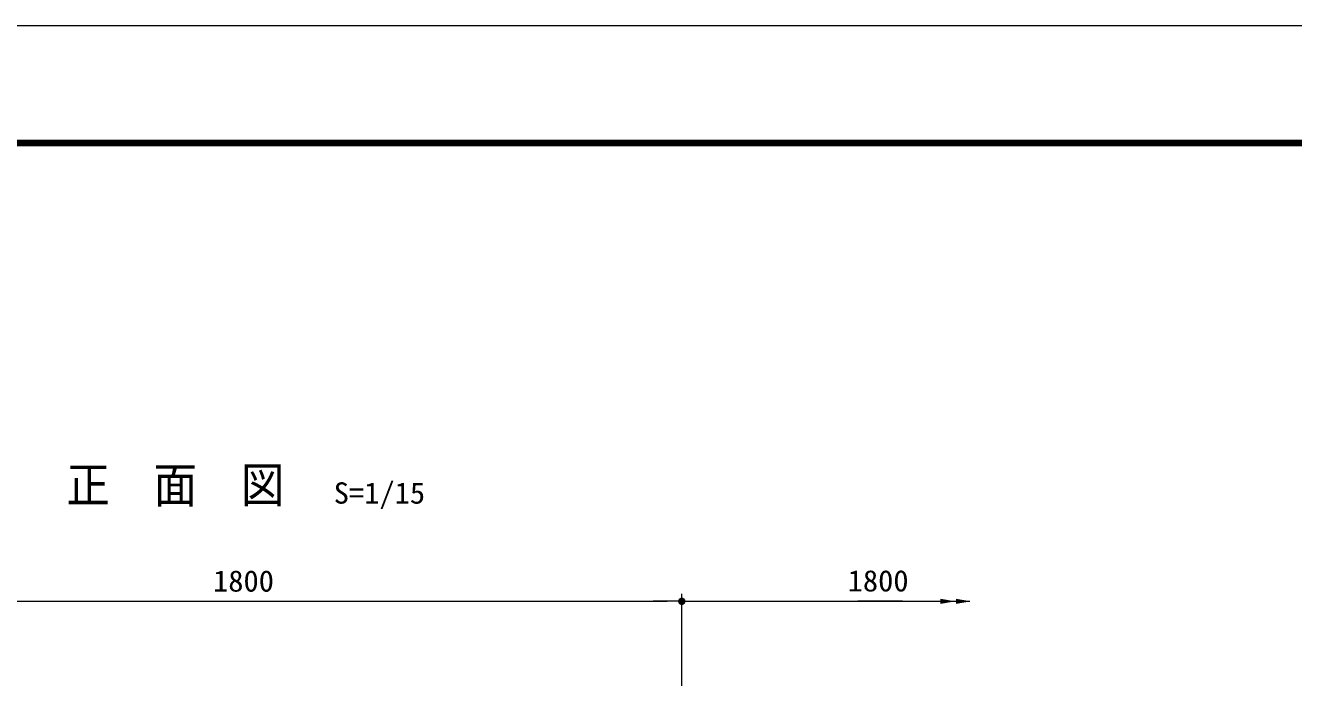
# Model space of a CAD drawing. Units: millimetres, scale not verified. Extents: x -4455 to 4455, y -3150 to 3150.
# Drawn here: x -2568 to 9, y 1825 to 3150 of the extents above; entities that cross this region are included whole.
import ezdxf
from ezdxf.enums import TextEntityAlignment as Align

# ---------------------------------------------------------------- set-up
doc = ezdxf.new("R2010")
doc.units = ezdxf.units.MM
doc.header["$LTSCALE"] = 30
for name, color, linetype, lineweight in [('0-1_SUNPOU', 1, 'Continuous', 18), ('0-5_6文字', 3, 'Continuous', 9), ('0-6_5寸法', 1, 'Continuous', 18), ('0-D_D-TTL', 7, 'Continuous', 9)]:
    doc.layers.add(name, color=color, linetype=linetype, lineweight=lineweight)
doc.styles.add('ＭＳ ゴシック', font='')
doc.styles.get('ＭＳ ゴシック').set_extended_font_data('MS Gothic')

# ---------------------------------------------------------------- blocks, each defined once
blk = doc.blocks.new('M1')
at = {"layer": '0-1_SUNPOU'}
blk.add_line((-7.5, 0), (-57.86, 0), dxfattribs=at)
for points in [[(0, 0), (-7.5, 0), (-7.44, 0.94)], [(0, 0), (-7.44, -0.94), (-7.5, 0)], [(0, 0), (-7.44, 0.94), (-7.26, 1.87)], [(0, 0), (-7.26, -1.87), (-7.44, -0.94)], [(0, 0), (-7.26, 1.87), (-6.97, 2.76)], [(0, 0), (-6.97, -2.76), (-7.26, -1.87)], [(0, 0), (-6.97, 2.76), (-6.57, 3.61)], [(0, 0), (-6.57, -3.61), (-6.97, -2.76)], [(0, 0), (-6.57, 3.61), (-6.07, 4.41)], [(0, 0), (-6.07, -4.41), (-6.57, -3.61)], [(0, 0), (-6.07, 4.41), (-5.47, 5.13)], [(0, 0), (-5.47, -5.13), (-6.07, -4.41)], [(0, 0), (-5.47, 5.13), (-4.78, 5.78)], [(0, 0), (-4.78, -5.78), (-5.47, -5.13)], [(0, 0), (-4.78, 5.78), (-4.02, 6.33)], [(0, 0), (-4.02, -6.33), (-4.78, -5.78)], [(0, 0), (-4.02, 6.33), (-3.19, 6.79)], [(0, 0), (-3.19, -6.79), (-4.02, -6.33)], [(0, 0), (-3.19, 6.79), (-2.32, 7.13)], [(0, 0), (-2.32, -7.13), (-3.19, -6.79)], [(0, 0), (-2.32, 7.13), (-1.41, 7.37)], [(0, 0), (-1.41, -7.37), (-2.32, -7.13)], [(0, 0), (-1.41, 7.37), (-0.47, 7.49)], [(0, 0), (-0.47, -7.49), (-1.41, -7.37)], [(0, 0), (-0.47, 7.49), (0.47, 7.49)], [(0, 0), (0.47, -7.49), (-0.47, -7.49)], [(0, 0), (0.47, 7.49), (1.41, 7.37)], [(0, 0), (1.41, 7.37), (2.32, 7.13)], [(0, 0), (2.32, 7.13), (3.19, 6.79)], [(0, 0), (3.19, 6.79), (4.02, 6.33)], [(0, 0), (4.02, 6.33), (4.78, 5.78)], [(0, 0), (4.78, 5.78), (5.47, 5.13)], [(0, 0), (5.47, 5.13), (6.07, 4.41)], [(0, 0), (6.07, 4.41), (6.57, 3.61)], [(0, 0), (6.57, 3.61), (6.97, 2.76)], [(0, 0), (6.97, 2.76), (7.26, 1.87)], [(0, 0), (7.26, 1.87), (7.44, 0.94)], [(0, 0), (7.44, 0.94), (7.5, 0)], [(0, 0), (1.41, -7.37), (0.47, -7.49)], [(0, 0), (2.32, -7.13), (1.41, -7.37)], [(0, 0), (3.19, -6.79), (2.32, -7.13)], [(0, 0), (4.02, -6.33), (3.19, -6.79)], [(0, 0), (4.78, -5.78), (4.02, -6.33)], [(0, 0), (5.47, -5.13), (4.78, -5.78)], [(0, 0), (6.07, -4.41), (5.47, -5.13)], [(0, 0), (6.57, -3.61), (6.07, -4.41)], [(0, 0), (6.97, -2.76), (6.57, -3.61)], [(0, 0), (7.26, -1.87), (6.97, -2.76)], [(0, 0), (7.44, -0.94), (7.26, -1.87)], [(0, 0), (7.5, 0), (7.44, -0.94)]]:
    blk.add_solid(points, dxfattribs=at)

msp = doc.modelspace()

# ---------------------------------------------------------------- linework, layer by layer
at = {"layer": '0-6_5寸法'}
for p, q in [((-1234.14, 1679.75), (-1234.14, 1994.75)), ((-3004.14, 1979.75), (-1264.14, 1979.75)), ((-1229.71, 1979.75), (-674.74, 1979.75)), ((-901.34, 1979.75), (-680.67, 1979.75)), ((-786, 1979.75), (-876.59, 1979.75)), ((-869.8, 1979.75), (-649.13, 1979.75))]:
    msp.add_line(p, q, dxfattribs=at)
for points in [[(-678.67, 1979.75), (-708.67, 1974.54), (-708.67, 1984.96)], [(-647.13, 1979.75), (-677.13, 1974.54), (-677.13, 1984.96)]]:
    msp.add_solid(points, dxfattribs=at)
at = {"layer": '0-D_D-TTL', "color": 2, "lineweight": 18}
msp.add_lwpolyline([(-4454.56, 3150.45), (4455.14, 3150.45), (4455.14, -3149.97), (-4454.56, -3149.97)], close=True, dxfattribs=at)
at = {"layer": '0-D_D-TTL'}
for points in [[(-4168.18, 2917.11), (4168.75, 2917.11), (4168.75, -2916.62), (-4168.18, -2916.62)], [(-4165.53, 2914.45), (4166.1, 2914.45), (4166.1, -2913.97), (-4165.53, -2913.97)], [(-4162.87, 2911.8), (4163.45, 2911.8), (4163.45, -2911.32), (-4162.87, -2911.32)], [(-4160.22, 2909.15), (4160.8, 2909.15), (4160.8, -2908.67), (-4160.22, -2908.67)], [(-4157.57, 2906.5), (4158.15, 2906.5), (4158.15, -2906.02), (-4157.57, -2906.02)]]:
    msp.add_lwpolyline(points, close=True, dxfattribs=at)

# ---------------------------------------------------------------- block references
at = {"layer": '0-6_5寸法'}
msp.add_blockref('M1', (-1234.14, 1979.75), dxfattribs=at)

# ---------------------------------------------------------------- texts
at = {"layer": '0-5_6文字', "color": 7, "style": 'ＭＳ ゴシック', "width": 0.9}
msp.add_text('正\u3000面\u3000図', height=72.14, dxfattribs=at).set_placement((-2484.59, 2158.69), align=Align.BOTTOM_LEFT)
at = {"layer": '0-5_6文字', "style": 'ＭＳ ゴシック', "width": 1.05}
msp.add_text('S=1/15', height=43.33, dxfattribs=at).set_placement((-1941.39, 2165.25), align=Align.BOTTOM_LEFT)
at = {"layer": '0-6_5寸法', "color": 3, "style": 'ＭＳ ゴシック', "width": 1.05}
for p in [(-2186.64, 1986.43), (-897.13, 1986.84)]:
    msp.add_text('1800', height=43.33, dxfattribs=at).set_placement(p, align=Align.BOTTOM_LEFT)

doc.saveas('drawing.dxf')
